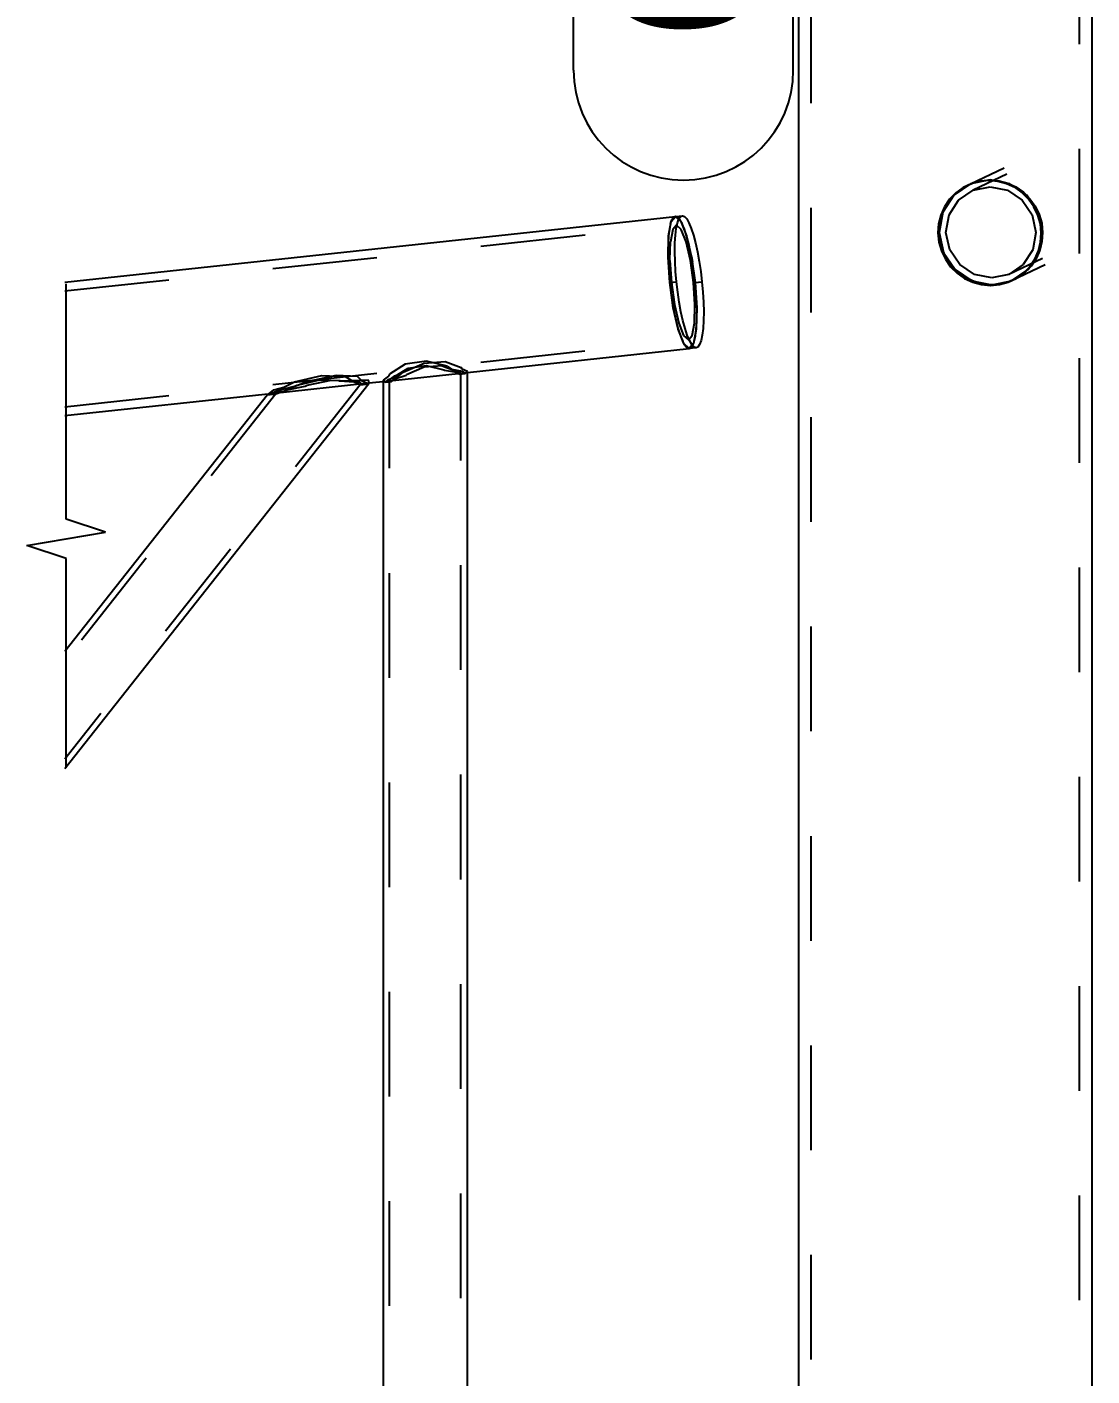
# Model space of a CAD drawing. Header units: millimetres. Extents: x 150000 to 150841, y 150000 to 150594.
# Drawn here: x 150045.77 to 150066.12, y 150477.3 to 150503.07 of the extents above; entities that cross this region are included whole.
import ezdxf

# ---------------------------------------------------------------- set-up
doc = ezdxf.new("R2010")
doc.units = ezdxf.units.MM
doc.linetypes.add('XKITLINE00', pattern=[0])
doc.linetypes.add('XKITLINE02', pattern=[4, 2, -2])
doc.styles.add('ARIAL', font='arial.ttf')

msp = doc.modelspace()

# ---------------------------------------------------------------- linework, layer by layer
at = {"color": 7, "linetype": 'XKITLINE02'}
for p, q in [((150060.752, 150547.617), (150060.752, 150466.747)), ((150065.886, 150466.747), (150065.886, 150542.481)), ((150063.798, 150500.076), (150064.443, 150500.382)), ((150063.798, 150500.076), (150063.481, 150499.859)), ((150063.813, 150500.08), (150063.658, 150500.006)), ((150063.683, 150500.018), (150063.838, 150500.091)), ((150064.175, 150500.152), (150063.798, 150500.076)), ((150063.979, 150500.125), (150063.813, 150500.08)), ((150063.813, 150500.08), (150063.838, 150500.091)), ((150063.838, 150500.091), (150064.003, 150500.137)), ((150064.494, 150500.262), (150063.849, 150499.956)), ((150064.15, 150500.14), (150063.979, 150500.125)), ((150064.003, 150500.137), (150064.175, 150500.152)), ((150064.15, 150500.14), (150064.175, 150500.152)), ((150064.321, 150500.125), (150064.15, 150500.14)), ((150064.554, 150500.076), (150064.175, 150500.152)), ((150064.175, 150500.152), (150064.346, 150500.137)), ((150064.488, 150500.08), (150064.321, 150500.125)), ((150064.346, 150500.137), (150064.513, 150500.091)), ((150064.646, 150500.006), (150064.488, 150500.08)), ((150064.513, 150500.091), (150064.67, 150500.018)), ((150064.878, 150499.859), (150064.554, 150500.076)), ((150063.481, 150499.859), (150063.273, 150499.534)), ((150063.519, 150499.906), (150063.399, 150499.782)), ((150063.424, 150499.794), (150063.544, 150499.918)), ((150063.658, 150500.006), (150063.519, 150499.906)), ((150063.544, 150499.918), (150063.683, 150500.018)), ((150063.573, 150499.767), (150063.849, 150499.956)), ((150063.849, 150499.956), (150064.177, 150500.022)), ((150064.177, 150500.022), (150064.507, 150499.956)), ((150064.507, 150499.956), (150064.788, 150499.767)), ((150064.646, 150500.006), (150064.664, 150499.993)), ((150064.664, 150499.993), (150064.788, 150499.906)), ((150064.67, 150500.018), (150064.813, 150499.918)), ((150064.912, 150499.782), (150064.788, 150499.906)), ((150064.813, 150499.918), (150064.937, 150499.794)), ((150065.097, 150499.534), (150064.878, 150499.859)), ((150063.303, 150499.639), (150063.233, 150499.481)), ((150063.258, 150499.493), (150063.328, 150499.651)), ((150063.399, 150499.782), (150063.303, 150499.639)), ((150063.328, 150499.651), (150063.424, 150499.794)), ((150063.392, 150499.484), (150063.573, 150499.767)), ((150064.788, 150499.767), (150064.979, 150499.484)), ((150065.013, 150499.639), (150064.912, 150499.782)), ((150064.937, 150499.794), (150065.038, 150499.651)), ((150065.088, 150499.481), (150065.013, 150499.639)), ((150065.038, 150499.651), (150065.113, 150499.493)), ((150046.491, 150498.033), (150058.182, 150499.288)), ((150058.031, 150499.084), (150058.082, 150499.358)), ((150058.069, 150499.316), (150058.047, 150499.213)), ((150058.069, 150499.316), (150058.076, 150499.337)), ((150058.076, 150499.337), (150058.096, 150499.392)), ((150058.082, 150499.358), (150058.165, 150499.454)), ((150058.129, 150499.438), (150058.096, 150499.392)), ((150058.182, 150499.288), (150058.11, 150499.204)), ((150058.165, 150499.454), (150058.129, 150499.438)), ((150058.177, 150499.227), (150058.199, 150499.33)), ((150058.272, 150499.204), (150058.182, 150499.288)), ((150058.199, 150499.33), (150058.226, 150499.406)), ((150058.226, 150499.406), (150058.259, 150499.452)), ((150058.259, 150499.452), (150058.295, 150499.468)), ((150058.266, 150499.357), (150058.264, 150499.362)), ((150058.266, 150499.357), (150058.273, 150499.347)), ((150063.191, 150499.313), (150063.179, 150499.139)), ((150063.233, 150499.481), (150063.191, 150499.313)), ((150063.273, 150499.534), (150063.204, 150499.151)), ((150063.204, 150499.151), (150063.216, 150499.325)), ((150063.216, 150499.325), (150063.258, 150499.493)), ((150063.332, 150499.151), (150063.392, 150499.484)), ((150064.979, 150499.484), (150065.05, 150499.151)), ((150065.136, 150499.313), (150065.088, 150499.481)), ((150065.178, 150499.151), (150065.097, 150499.534)), ((150065.113, 150499.493), (150065.161, 150499.325)), ((150065.154, 150499.139), (150065.136, 150499.313)), ((150065.161, 150499.325), (150065.178, 150499.151)), ((150058.021, 150498.675), (150058.031, 150499.084)), ((150058.031, 150499.084), (150058.022, 150498.934)), ((150058.047, 150499.213), (150058.031, 150499.084)), ((150058.11, 150499.204), (150058.066, 150498.967)), ((150058.152, 150498.948), (150058.161, 150499.098)), ((150058.161, 150499.098), (150058.177, 150499.227)), ((150058.365, 150498.967), (150058.272, 150499.204)), ((150063.179, 150499.139), (150063.204, 150499.151)), ((150063.179, 150499.139), (150063.197, 150498.965)), ((150063.204, 150499.151), (150063.285, 150498.768)), ((150063.222, 150498.977), (150063.204, 150499.151)), ((150063.403, 150498.817), (150063.332, 150499.151)), ((150065.05, 150499.151), (150064.99, 150498.817)), ((150065.11, 150498.768), (150065.178, 150499.151)), ((150065.141, 150498.965), (150065.154, 150499.139)), ((150065.154, 150499.139), (150065.178, 150499.151)), ((150065.178, 150499.151), (150065.166, 150498.977)), ((150058.022, 150498.934), (150058.02, 150498.765)), ((150058.057, 150498.631), (150058.066, 150498.967)), ((150058.15, 150498.779), (150058.152, 150498.948)), ((150058.154, 150498.596), (150058.15, 150498.779)), ((150058.448, 150498.612), (150058.365, 150498.967)), ((150063.197, 150498.965), (150063.244, 150498.797)), ((150063.269, 150498.808), (150063.222, 150498.977)), ((150063.244, 150498.797), (150063.32, 150498.638)), ((150063.344, 150498.65), (150063.269, 150498.808)), ((150063.285, 150498.768), (150063.505, 150498.443)), ((150063.594, 150498.535), (150063.403, 150498.817)), ((150064.99, 150498.817), (150064.809, 150498.535)), ((150064.901, 150498.443), (150065.11, 150498.768)), ((150065.03, 150498.638), (150065.1, 150498.797)), ((150065.125, 150498.808), (150065.054, 150498.65)), ((150065.1, 150498.797), (150065.141, 150498.965)), ((150065.166, 150498.977), (150065.125, 150498.808)), ((150058.02, 150498.765), (150058.024, 150498.582)), ((150058.052, 150498.192), (150058.021, 150498.675)), ((150058.024, 150498.582), (150058.035, 150498.39)), ((150058.057, 150498.612), (150058.057, 150498.631)), ((150058.057, 150498.612), (150058.084, 150498.192)), ((150058.165, 150498.404), (150058.154, 150498.596)), ((150058.507, 150498.192), (150058.448, 150498.612)), ((150058.47, 150498.675), (150058.467, 150498.692)), ((150058.47, 150498.675), (150058.473, 150498.655)), ((150063.32, 150498.638), (150063.421, 150498.495)), ((150063.445, 150498.507), (150063.344, 150498.65)), ((150063.876, 150498.346), (150063.594, 150498.535)), ((150065.175, 150498.651), (150064.533, 150498.346)), ((150064.809, 150498.535), (150064.533, 150498.346)), ((150065.226, 150498.531), (150064.584, 150498.226)), ((150064.933, 150498.495), (150065.03, 150498.638)), ((150065.054, 150498.65), (150064.958, 150498.507)), ((150058.035, 150498.39), (150058.052, 150498.192)), ((150058.182, 150498.206), (150058.165, 150498.404)), ((150063.421, 150498.495), (150063.544, 150498.372)), ((150063.569, 150498.384), (150063.445, 150498.507)), ((150063.505, 150498.443), (150063.829, 150498.226)), ((150063.544, 150498.372), (150063.687, 150498.272)), ((150063.712, 150498.284), (150063.569, 150498.384)), ((150063.687, 150498.272), (150063.844, 150498.198)), ((150063.869, 150498.21), (150063.712, 150498.284)), ((150064.206, 150498.279), (150063.876, 150498.346)), ((150064.533, 150498.346), (150064.206, 150498.279)), ((150064.52, 150498.198), (150064.674, 150498.272)), ((150064.699, 150498.284), (150064.544, 150498.21)), ((150064.584, 150498.226), (150064.901, 150498.443)), ((150064.674, 150498.272), (150064.814, 150498.372)), ((150064.838, 150498.384), (150064.699, 150498.284)), ((150064.814, 150498.372), (150064.933, 150498.495)), ((150064.958, 150498.507), (150064.838, 150498.384)), ((150058.052, 150498.192), (150058.182, 150498.206)), ((150058.121, 150497.71), (150058.052, 150498.192)), ((150058.052, 150498.192), (150058.076, 150497.995)), ((150058.076, 150497.995), (150058.104, 150497.803)), ((150058.084, 150498.192), (150058.144, 150497.773)), ((150058.206, 150498.009), (150058.182, 150498.206)), ((150058.235, 150497.816), (150058.206, 150498.009)), ((150058.534, 150497.773), (150058.507, 150498.192)), ((150063.829, 150498.226), (150064.208, 150498.15)), ((150063.844, 150498.198), (150064.011, 150498.153)), ((150064.036, 150498.165), (150063.869, 150498.21)), ((150064.011, 150498.153), (150064.183, 150498.138)), ((150064.208, 150498.15), (150064.036, 150498.165)), ((150064.183, 150498.138), (150064.354, 150498.153)), ((150064.183, 150498.138), (150064.208, 150498.15)), ((150064.208, 150498.15), (150064.584, 150498.226)), ((150064.379, 150498.165), (150064.208, 150498.15)), ((150064.354, 150498.153), (150064.52, 150498.198)), ((150064.544, 150498.21), (150064.379, 150498.165)), ((150064.52, 150498.198), (150064.544, 150498.21)), ((150058.104, 150497.803), (150058.138, 150497.62)), ((150058.144, 150497.773), (150058.226, 150497.418)), ((150058.268, 150497.634), (150058.235, 150497.816)), ((150058.525, 150497.418), (150058.534, 150497.773)), ((150058.216, 150497.3), (150058.121, 150497.71)), ((150058.138, 150497.62), (150058.175, 150497.451)), ((150058.306, 150497.465), (150058.268, 150497.634)), ((150058.57, 150497.71), (150058.569, 150497.729)), ((150058.57, 150497.71), (150058.57, 150497.693)), ((150058.175, 150497.451), (150058.216, 150497.3)), ((150058.323, 150497.027), (150058.216, 150497.3)), ((150058.216, 150497.3), (150058.258, 150497.172)), ((150058.226, 150497.418), (150058.319, 150497.18)), ((150058.346, 150497.314), (150058.306, 150497.465)), ((150058.388, 150497.186), (150058.346, 150497.314)), ((150058.481, 150497.18), (150058.525, 150497.418)), ((150046.491, 150495.817), (150058.409, 150497.097)), ((150058.258, 150497.172), (150058.301, 150497.068)), ((150058.336, 150497.008), (150058.301, 150497.068)), ((150058.319, 150497.18), (150058.409, 150497.097)), ((150058.426, 150496.931), (150058.323, 150497.027)), ((150058.344, 150496.993), (150058.336, 150497.008)), ((150058.344, 150496.993), (150058.386, 150496.946)), ((150058.432, 150497.082), (150058.388, 150497.186)), ((150058.409, 150497.097), (150058.481, 150497.18)), ((150058.475, 150497.007), (150058.432, 150497.082)), ((150058.517, 150496.96), (150058.475, 150497.007)), ((150058.506, 150497.023), (150058.507, 150497.027)), ((150058.507, 150497.027), (150058.511, 150497.038)), ((150058.386, 150496.946), (150058.426, 150496.931)), ((150058.556, 150496.945), (150058.517, 150496.96)), ((150052.639, 150496.31), (150054.186, 150496.476)), ((150052.998, 150496.631), (150052.696, 150496.444)), ((150052.84, 150496.423), (150053.057, 150496.557)), ((150053.404, 150496.687), (150052.998, 150496.631)), ((150053.362, 150496.572), (150053.024, 150496.429)), ((150053.057, 150496.557), (150053.4, 150496.604)), ((150053.706, 150496.599), (150053.362, 150496.572)), ((150053.4, 150496.604), (150053.739, 150496.526)), ((150053.803, 150496.596), (150053.404, 150496.687)), ((150053.706, 150496.599), (150053.923, 150496.519)), ((150053.739, 150496.526), (150053.747, 150496.52)), ((150053.747, 150496.52), (150053.981, 150496.482)), ((150053.803, 150496.596), (150053.885, 150496.535)), ((150053.885, 150496.535), (150054.089, 150496.501)), ((150053.923, 150496.519), (150053.963, 150496.518)), ((150053.963, 150496.518), (150054.063, 150496.473)), ((150053.981, 150496.482), (150054.029, 150496.442)), ((150054.063, 150496.473), (150054.029, 150496.442)), ((150054.029, 150496.442), (150054.145, 150496.454)), ((150054.063, 150462.789), (150054.063, 150496.473)), ((150054.089, 150496.501), (150054.145, 150496.454)), ((150054.145, 150496.454), (150054.186, 150496.491)), ((150052.138, 150496.239), (150046.491, 150489.087)), ((150050.434, 150496.073), (150052.301, 150496.273)), ((150050.488, 150496.139), (150050.679, 150496.191)), ((150050.902, 150496.215), (150050.63, 150496.141)), ((150050.679, 150496.191), (150050.885, 150496.294)), ((150050.743, 150496.142), (150051.089, 150496.214)), ((150050.885, 150496.294), (150051.405, 150496.415)), ((150050.926, 150496.227), (150050.902, 150496.215)), ((150051.359, 150496.328), (150050.926, 150496.227)), ((150051.089, 150496.214), (150051.122, 150496.228)), ((150051.122, 150496.228), (150051.584, 150496.329)), ((150051.731, 150496.313), (150051.359, 150496.328)), ((150051.405, 150496.415), (150051.853, 150496.397)), ((150051.584, 150496.329), (150051.926, 150496.315)), ((150051.745, 150496.305), (150051.731, 150496.313)), ((150052.024, 150496.291), (150051.745, 150496.305)), ((150051.853, 150496.397), (150051.968, 150496.329)), ((150051.926, 150496.315), (150051.936, 150496.305)), ((150051.936, 150496.305), (150052.137, 150496.291)), ((150051.968, 150496.329), (150052.164, 150496.319)), ((150052.138, 150496.239), (150052.024, 150496.291)), ((150052.137, 150496.291), (150052.138, 150496.239)), ((150052.138, 150496.239), (150052.301, 150496.256)), ((150052.164, 150496.319), (150052.301, 150496.256)), ((150052.678, 150496.405), (150052.577, 150496.325)), ((150052.577, 150496.325), (150052.577, 150496.303)), ((150052.577, 150496.325), (150052.6, 150496.305)), ((150052.618, 150496.29), (150052.734, 150496.303)), ((150052.696, 150496.444), (150052.678, 150496.405)), ((150052.699, 150496.332), (150052.8, 150496.412)), ((150052.699, 150462.642), (150052.699, 150496.332)), ((150052.699, 150496.332), (150052.724, 150496.311)), ((150052.724, 150496.311), (150052.734, 150496.303)), ((150052.734, 150496.303), (150052.781, 150496.345)), ((150052.781, 150496.345), (150053.016, 150496.421)), ((150052.8, 150496.412), (150052.811, 150496.415)), ((150052.811, 150496.415), (150052.84, 150496.423)), ((150053.016, 150496.421), (150053.024, 150496.429)), ((150050.528, 150496.066), (150046.491, 150490.953)), ((150050.365, 150496.049), (150050.528, 150496.066)), ((150050.392, 150496.068), (150050.488, 150496.139)), ((150050.528, 150496.066), (150050.743, 150496.142)), ((150050.63, 150496.141), (150050.528, 150496.066))]:
    msp.add_line(p, q, dxfattribs=at)
at = {"color": 2, "linetype": 'XKITLINE00'}
for p, q in [((150066.123, 150466.747), (150066.123, 150542.244)), ((150060.515, 150540.446), (150060.515, 150466.747)), ((150046.491, 150498.2), (150058.165, 150499.454)), ((150058.165, 150499.454), (150058.295, 150499.468)), ((150058.165, 150499.454), (150058.268, 150499.358)), ((150058.205, 150499.438), (150058.165, 150499.454)), ((150058.247, 150499.392), (150058.205, 150499.438)), ((150058.264, 150499.362), (150058.247, 150499.392)), ((150058.268, 150499.358), (150058.375, 150499.084)), ((150058.273, 150499.347), (150058.29, 150499.316)), ((150058.333, 150499.213), (150058.29, 150499.316)), ((150058.295, 150499.468), (150058.335, 150499.452)), ((150058.335, 150499.452), (150058.377, 150499.406)), ((150058.377, 150499.406), (150058.42, 150499.33)), ((150058.42, 150499.33), (150058.463, 150499.227)), ((150058.375, 150499.084), (150058.333, 150499.213)), ((150058.375, 150499.084), (150058.471, 150498.675)), ((150058.416, 150498.934), (150058.375, 150499.084)), ((150058.463, 150499.227), (150058.506, 150499.098)), ((150058.506, 150499.098), (150058.546, 150498.948)), ((150058.453, 150498.765), (150058.416, 150498.934)), ((150058.546, 150498.948), (150058.583, 150498.779)), ((150058.583, 150498.779), (150058.617, 150498.596)), ((150058.467, 150498.692), (150058.453, 150498.765)), ((150058.471, 150498.675), (150058.539, 150498.192)), ((150058.473, 150498.655), (150058.487, 150498.582)), ((150058.516, 150498.39), (150058.487, 150498.582)), ((150058.617, 150498.596), (150058.646, 150498.404)), ((150058.539, 150498.192), (150058.516, 150498.39)), ((150058.646, 150498.404), (150058.669, 150498.206)), ((150058.539, 150498.192), (150058.669, 150498.206)), ((150058.539, 150498.192), (150058.57, 150497.71)), ((150058.556, 150497.995), (150058.539, 150498.192)), ((150058.567, 150497.803), (150058.556, 150497.995)), ((150058.669, 150498.206), (150058.687, 150498.009)), ((150058.687, 150498.009), (150058.698, 150497.816)), ((150058.569, 150497.729), (150058.567, 150497.803)), ((150058.698, 150497.816), (150058.702, 150497.634)), ((150058.57, 150497.71), (150058.56, 150497.3)), ((150058.569, 150497.451), (150058.572, 150497.62)), ((150058.57, 150497.693), (150058.572, 150497.62)), ((150058.702, 150497.634), (150058.699, 150497.465)), ((150058.56, 150497.3), (150058.509, 150497.027)), ((150058.544, 150497.172), (150058.56, 150497.3)), ((150058.56, 150497.3), (150058.569, 150497.451)), ((150058.69, 150497.314), (150058.674, 150497.186)), ((150058.699, 150497.465), (150058.69, 150497.314)), ((150058.509, 150497.027), (150058.426, 150496.931)), ((150058.463, 150496.946), (150058.495, 150496.993)), ((150058.495, 150496.993), (150058.506, 150497.023)), ((150058.511, 150497.038), (150058.522, 150497.068)), ((150058.522, 150497.068), (150058.544, 150497.172)), ((150058.625, 150497.007), (150058.593, 150496.96)), ((150058.652, 150497.082), (150058.625, 150497.007)), ((150058.674, 150497.186), (150058.652, 150497.082)), ((150054.186, 150496.476), (150058.426, 150496.931)), ((150058.426, 150496.931), (150058.463, 150496.946)), ((150058.556, 150496.945), (150058.426, 150496.931)), ((150058.593, 150496.96), (150058.556, 150496.945)), ((150052.878, 150496.407), (150052.96, 150496.481)), ((150052.96, 150496.481), (150053.359, 150496.65)), ((150053.359, 150496.65), (150053.764, 150496.682)), ((150053.764, 150496.682), (150054.067, 150496.569)), ((150054.084, 150496.536), (150054.067, 150496.569)), ((150054.186, 150496.491), (150054.084, 150496.536)), ((150054.186, 150462.801), (150054.186, 150496.491)), ((150052.301, 150496.256), (150046.491, 150488.898)), ((150050.865, 150496.191), (150050.623, 150496.14)), ((150051.119, 150496.295), (150050.865, 150496.191)), ((150051.676, 150496.416), (150051.119, 150496.295)), ((150052.087, 150496.399), (150051.676, 150496.416)), ((150052.159, 150496.329), (150052.087, 150496.399)), ((150052.3, 150496.32), (150052.159, 150496.329)), ((150052.301, 150496.256), (150052.3, 150496.32)), ((150052.301, 150496.273), (150052.639, 150496.31)), ((150052.577, 150496.303), (150052.577, 150462.629)), ((150052.6, 150496.305), (150052.618, 150496.29)), ((150052.618, 150496.29), (150052.673, 150496.34)), ((150052.673, 150496.34), (150052.878, 150496.407)), ((150046.491, 150495.649), (150050.434, 150496.073)), ((150050.365, 150496.049), (150046.491, 150491.142)), ((150050.623, 150496.14), (150050.365, 150496.049)), ((150050.365, 150496.049), (150050.392, 150496.068))]:
    msp.add_line(p, q, dxfattribs=at)
at = {"color": 7, "linetype": 'XKITLINE00'}
for p, q in [((150056.215, 150502.247), (150056.215, 150529.025)), ((150060.415, 150502.247), (150060.415, 150529.025))]:
    msp.add_line(p, q, dxfattribs=at)
at = {"color": 1, "linetype": 'XKITLINE00'}
for p, q in [((150046.52, 150493.67), (150046.52, 150498.17)), ((150046.52, 150498.17), (150046.52, 150498.17)), ((150047.27, 150493.42), (150046.52, 150493.67)), ((150045.77, 150493.17), (150047.27, 150493.42)), ((150046.52, 150492.92), (150045.77, 150493.17)), ((150046.52, 150488.92), (150046.52, 150492.92))]:
    msp.add_line(p, q, dxfattribs=at)
at = {"color": 7, "linetype": 'XKITLINE00'}
msp.add_arc((150058.315, 150502.247), 2.1, 180, 0, dxfattribs=at)

# ---------------------------------------------------------------- texts
at = {"color": 3, "style": 'ARIAL', "width": 0.85}
msp.add_text('CHS168.3*7.1', height=3, rotation=90.0002, dxfattribs=at).set_placement((150059.815, 150502.847))

doc.saveas('drawing.dxf')
